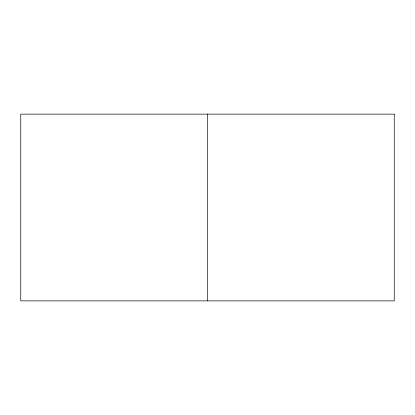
<?xml version="1.0" encoding="UTF-8"?>
<svg xmlns="http://www.w3.org/2000/svg" width="415" height="415" viewBox="0 0 415 415"><rect width="100%" height="100%" fill="white"/><g stroke="black" fill="none" stroke-linecap="round" stroke-linejoin="round"><path stroke-width="0.62" d="M207.5 114.125L207.5 300.875M394.25 114.125L20.75 114.125L20.75 300.875L394.25 300.875L394.25 114.125"/></g></svg>
